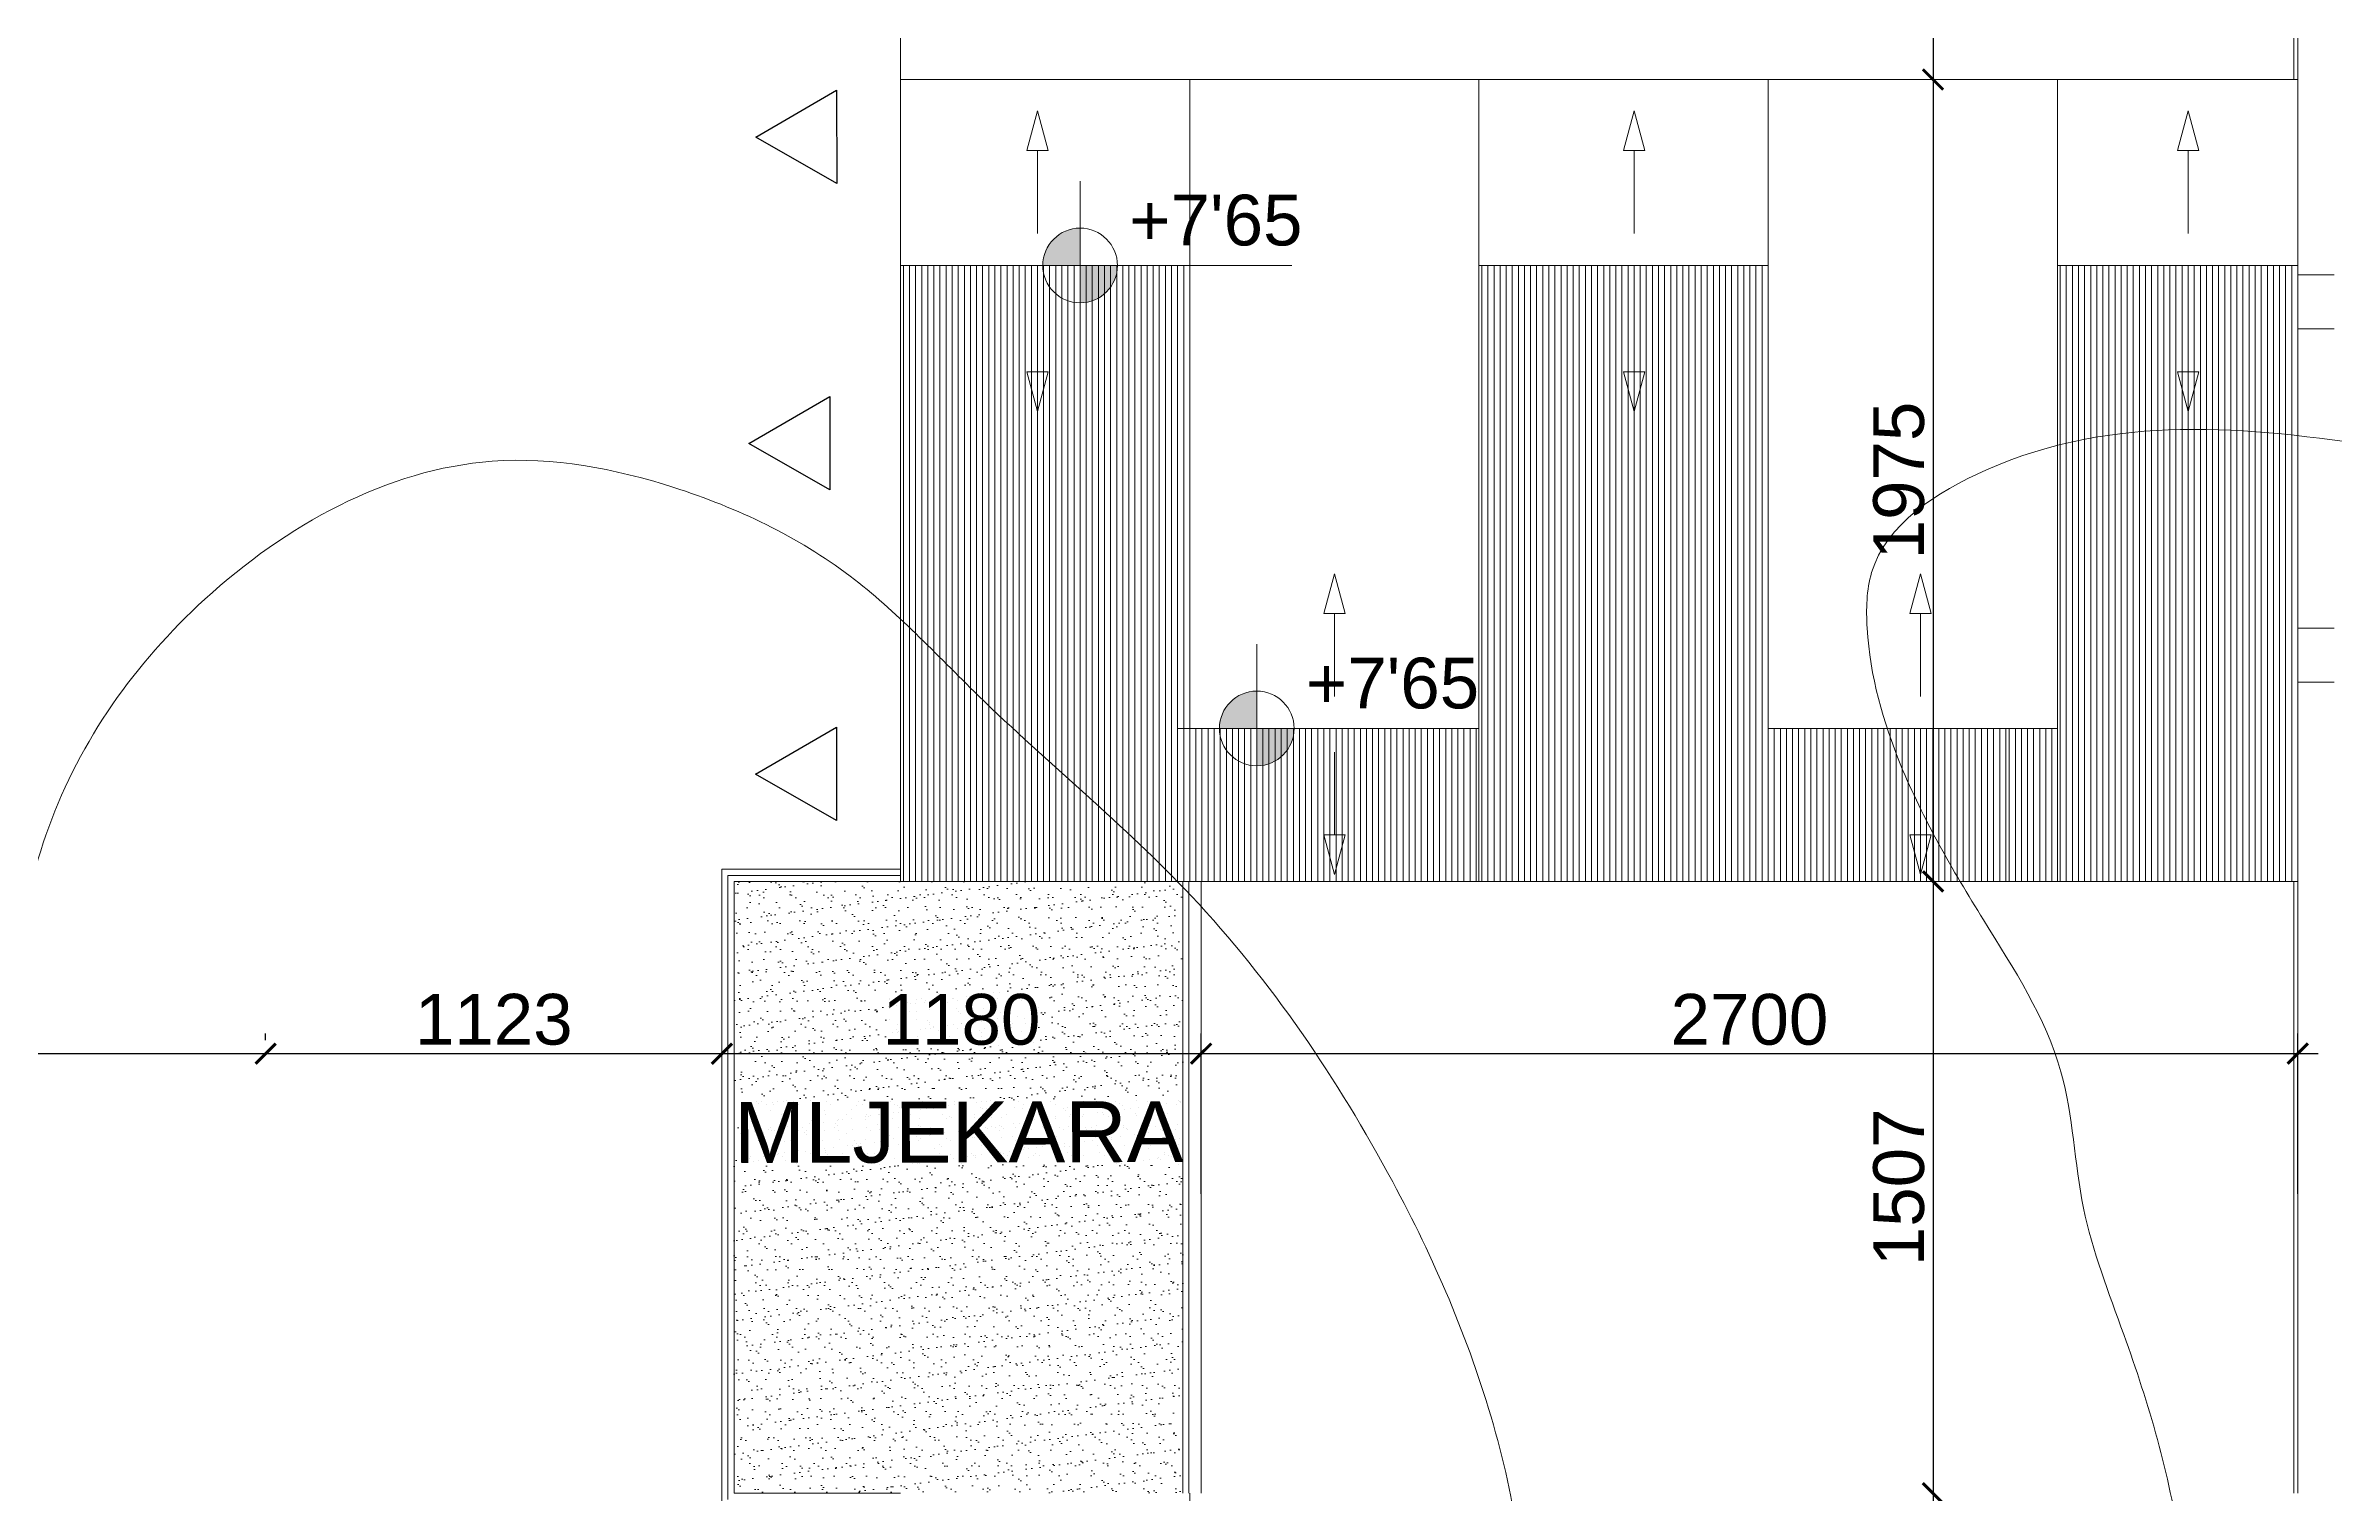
# Model space of a CAD drawing. Header units: millimetres. Extents: x 73 to 57768, y -40361 to 10065.
# Drawn here: x 19616 to 25250, y -31027 to -27463 of the extents above; entities that cross this region are included whole.
import ezdxf

# ---------------------------------------------------------------- set-up
doc = ezdxf.new("R2010")
doc.units = ezdxf.units.MM
for name, color, linetype, lineweight in [('debela', 20, 'Continuous', 25), ('izohipse', 33, 'Continuous', 0), ('kote', 124, 'Continuous', 5), ('kote i srafura', 9, 'Continuous', 5), ('objekti_pogled', 4, 'Continuous', 20), ('SITUACIJA', 7, 'Continuous', 15)]:
    doc.layers.add(name, color=color, linetype=linetype, lineweight=lineweight)
doc.layers.add('pogled', color=7, linetype='Continuous', lineweight=5, true_color=0x8db1c3)
doc.styles.add('M1_500', font='ARIAL.TTF', dxfattribs={"height": 125})
doc.dimstyles.new('M1_500', dxfattribs={"dimtxt": 15, "dimasz": 50, "dimexe": 50, "dimexo": 50, "dimgap": 20, "dimtad": 1, "dimdec": 0, "dimtxsty": 'M1_500', "dimblk": 'ARCHTICK', "dimcen": 2.5, "dimdle": 50, "dimadec": 0, "dimazin": 0, "dimtfac": 1, "dimtdec": 0, "dimtmove": 0, "dimatfit": 3, "dimfxl": 1, "dimarcsym": 0})

# ---------------------------------------------------------------- blocks, each defined once
blk = doc.blocks.new('HOR.KOTA')
h = blk.add_hatch(color=256)
h.paths.add_polyline_path([(-92, 0), (0, 0), (0, 92, 0.414214)])
h.paths.add_polyline_path([(92, 0), (0, 0), (0, -92, 0.414214)])
blk.add_lwpolyline([(0, 207.8), (0, -187.8), (0, 0), (-194.8, 0), (521.6, 0)])
blk.add_circle((0, 0), 92)
blk = doc.blocks.new('_ArchTick')
at = {"layer": 'kote', "color": 0, "const_width": 0.15}
blk.add_lwpolyline([(-0.5, -0.5), (0.5, 0.5)], dxfattribs=at)
blk = doc.blocks.new('*D268')
at = {"layer": 'Defpoints', "color": 0}
for p in [(24262, -26745.7), (24262, -27545.7), (24262, -27545.7)]:
    blk.add_point(p, dxfattribs=at)
at = {"layer": 'kote i srafura', "color": 0, "lineweight": -2}
blk.add_line((24262, -26695.7), (24262, -27595.7), dxfattribs=at)
at = {"layer": 'kote i srafura', "color": 0, "lineweight": -2, "xscale": 50, "yscale": 50, "zscale": 50}
for p, rotation in [((24262, -26745.7), 90), ((24262, -27545.7), 270)]:
    blk.add_blockref('_ArchTick', p, dxfattribs=dict(at, rotation=rotation))
at = {"layer": 'kote i srafura', "color": 0, "insert": (24178.1, -27145.7), "char_height": 125, "attachment_point": 5, "rotation": 90, "style": 'M1_500'}
blk.add_mtext('800', dxfattribs=at)
blk = doc.blocks.new('*D269')
at = {"layer": 'Defpoints', "color": 0}
for p in [(24262, -27545.7), (24262, -29520.7), (24262, -29520.7)]:
    blk.add_point(p, dxfattribs=at)
at = {"layer": 'kote i srafura', "color": 0, "lineweight": -2}
blk.add_line((24262, -27495.7), (24262, -29570.7), dxfattribs=at)
at = {"layer": 'kote i srafura', "color": 0, "lineweight": -2, "xscale": 50, "yscale": 50, "zscale": 50}
for p, rotation in [((24262, -27545.7), 90), ((24262, -29520.7), 270)]:
    blk.add_blockref('_ArchTick', p, dxfattribs=dict(at, rotation=rotation))
at = {"layer": 'kote i srafura', "color": 0, "insert": (24178.1, -28533.2), "char_height": 125, "attachment_point": 5, "rotation": 90, "style": 'M1_500'}
blk.add_mtext('1975', dxfattribs=at)
blk = doc.blocks.new('*D270')
at = {"layer": 'Defpoints', "color": 0}
for p in [(24262, -29520.7), (24262, -31027.3), (24262, -31027.3)]:
    blk.add_point(p, dxfattribs=at)
at = {"layer": 'kote i srafura', "color": 0, "lineweight": -2}
blk.add_line((24262, -29470.7), (24262, -31077.3), dxfattribs=at)
at = {"layer": 'kote i srafura', "color": 0, "lineweight": -2, "xscale": 50, "yscale": 50, "zscale": 50}
for p, rotation in [((24262, -29520.7), 90), ((24262, -31027.3), 270)]:
    blk.add_blockref('_ArchTick', p, dxfattribs=dict(at, rotation=rotation))
at = {"layer": 'kote i srafura', "color": 0, "insert": (24178.1, -30274), "char_height": 125, "attachment_point": 5, "rotation": 90, "style": 'M1_500'}
blk.add_mtext('1507', dxfattribs=at)
blk = doc.blocks.new('*D271')
at = {"layer": 'Defpoints', "color": 0}
for p in [(24262, -31027.3), (24261.1, -32625.6), (24262, -32625.6)]:
    blk.add_point(p, dxfattribs=at)
at = {"layer": 'kote i srafura', "color": 0, "lineweight": -2}
for p, q in [((24262, -30977.3), (24262, -32675.6)), ((24311.1, -32625.6), (24312, -32625.6))]:
    blk.add_line(p, q, dxfattribs=at)
at = {"layer": 'kote i srafura', "color": 0, "lineweight": -2, "xscale": 50, "yscale": 50, "zscale": 50}
for p, rotation in [((24262, -31027.3), 90), ((24262, -32625.6), 270)]:
    blk.add_blockref('_ArchTick', p, dxfattribs=dict(at, rotation=rotation))
at = {"layer": 'kote i srafura', "color": 0, "insert": (24178.1, -31826.4), "char_height": 125, "attachment_point": 5, "rotation": 90, "style": 'M1_500'}
blk.add_mtext('1598', dxfattribs=at)
blk = doc.blocks.new('*D293')
at = {"layer": 'Defpoints', "color": 0}
for p in [(22460.1, -29944.8), (22460.1, -30339.6), (25160.1, -30339.6)]:
    blk.add_point(p, dxfattribs=at)
at = {"layer": 'kote i srafura', "color": 0, "lineweight": -2}
for p, q in [((22460.1, -30289.6), (22460.1, -29894.8)), ((25160.1, -30289.6), (25160.1, -29894.8)), ((25210.1, -29944.8), (22410.1, -29944.8))]:
    blk.add_line(p, q, dxfattribs=at)
at = {"layer": 'kote i srafura', "color": 0, "lineweight": -2, "xscale": 50, "yscale": 50, "zscale": 50, "rotation": 180}
blk.add_blockref('_ArchTick', (22460.1, -29944.8), dxfattribs=at)
at = {"layer": 'kote i srafura', "color": 0, "lineweight": -2, "xscale": 50, "yscale": 50, "zscale": 50}
blk.add_blockref('_ArchTick', (25160.1, -29944.8), dxfattribs=at)
at = {"layer": 'kote i srafura', "color": 0, "insert": (23810.1, -29861), "char_height": 125, "attachment_point": 5, "style": 'M1_500'}
blk.add_mtext('2700', dxfattribs=at)
blk = doc.blocks.new('*D294')
at = {"layer": 'Defpoints', "color": 0}
for p in [(21280.1, -29944.8), (21280.1, -29944.8), (22460.1, -30339.6)]:
    blk.add_point(p, dxfattribs=at)
at = {"layer": 'kote i srafura', "color": 0, "lineweight": -2}
for p, q in [((22460.1, -30289.6), (22460.1, -29894.8)), ((22510.1, -29944.8), (21230.1, -29944.8))]:
    blk.add_line(p, q, dxfattribs=at)
at = {"layer": 'kote i srafura', "color": 0, "lineweight": -2, "xscale": 50, "yscale": 50, "zscale": 50, "rotation": 180}
blk.add_blockref('_ArchTick', (21280.1, -29944.8), dxfattribs=at)
at = {"layer": 'kote i srafura', "color": 0, "lineweight": -2, "xscale": 50, "yscale": 50, "zscale": 50}
blk.add_blockref('_ArchTick', (22460.1, -29944.8), dxfattribs=at)
at = {"layer": 'kote i srafura', "color": 0, "insert": (21870.1, -29861), "char_height": 125, "attachment_point": 5, "style": 'M1_500'}
blk.add_mtext('1180', dxfattribs=at)
blk = doc.blocks.new('*D295')
at = {"layer": 'Defpoints', "color": 0}
for p in [(20156.9, -29944.8), (20156.9, -29961.3), (21280.1, -29944.8)]:
    blk.add_point(p, dxfattribs=at)
at = {"layer": 'kote i srafura', "color": 0, "lineweight": -2}
for p, q in [((20156.9, -29911.3), (20156.9, -29894.8)), ((21330.1, -29944.8), (20106.9, -29944.8))]:
    blk.add_line(p, q, dxfattribs=at)
at = {"layer": 'kote i srafura', "color": 0, "lineweight": -2, "xscale": 50, "yscale": 50, "zscale": 50, "rotation": 180}
blk.add_blockref('_ArchTick', (20156.9, -29944.8), dxfattribs=at)
at = {"layer": 'kote i srafura', "color": 0, "lineweight": -2, "xscale": 50, "yscale": 50, "zscale": 50}
blk.add_blockref('_ArchTick', (21280.1, -29944.8), dxfattribs=at)
at = {"layer": 'kote i srafura', "color": 0, "insert": (20718.5, -29860.9), "char_height": 125, "attachment_point": 5, "style": 'M1_500'}
blk.add_mtext('1123', dxfattribs=at)
blk = doc.blocks.new('*D296')
at = {"layer": 'Defpoints', "color": 0}
for p in [(16588.8, -29944.8), (16588.8, -29972), (20156.9, -29961.3)]:
    blk.add_point(p, dxfattribs=at)
at = {"layer": 'kote i srafura', "color": 0, "lineweight": -2}
for p, q in [((16588.8, -29922), (16588.8, -29894.8)), ((20156.9, -29911.3), (20156.9, -29894.8)), ((20206.9, -29944.8), (16538.8, -29944.8))]:
    blk.add_line(p, q, dxfattribs=at)
at = {"layer": 'kote i srafura', "color": 0, "lineweight": -2, "xscale": 50, "yscale": 50, "zscale": 50, "rotation": 180}
blk.add_blockref('_ArchTick', (16588.8, -29944.8), dxfattribs=at)
at = {"layer": 'kote i srafura', "color": 0, "lineweight": -2, "xscale": 50, "yscale": 50, "zscale": 50}
blk.add_blockref('_ArchTick', (20156.9, -29944.8), dxfattribs=at)
at = {"layer": 'kote i srafura', "color": 0, "insert": (18372.9, -29860.9), "char_height": 125, "attachment_point": 5, "style": 'M1_500'}
blk.add_mtext('3568', dxfattribs=at)

msp = doc.modelspace()

# ---------------------------------------------------------------- hatches: boundary and pattern name
at = {"layer": 'kote i srafura'}
h = msp.add_hatch(dxfattribs=at)
h.set_pattern_fill('AR-SAND', color=256, style=0)
edge = h.paths.add_edge_path()
edge.add_spline(control_points=[(22415.145, -29534.637), (22410.657, -29529.972), (22406.154, -29525.324), (22401.636, -29520.692)], knot_values=[49476.03702683, 49476.03702683, 49476.03702683, 49476.03702683, 49495.46292588, 49495.46292588, 49495.46292588, 49495.46292588], degree=3, periodic=0)
edge.add_line((22401.636, -29520.692), (21720.145, -29520.692))
edge.add_line((21720.145, -29520.692), (21310.145, -29520.692))
edge.add_line((21310.145, -29520.692), (21310.145, -31027.334))
edge.add_line((21310.145, -31027.334), (21720.145, -31027.334))
edge.add_line((21720.145, -31027.334), (22415.145, -31027.334))
edge.add_line((22415.145, -31027.334), (22415.145, -29534.637))

# ---------------------------------------------------------------- linework, layer by layer
at = {"layer": 'debela', "ltscale": 50}
for p, q in [((21363.715, -27687.302), (21562.578, -27572.027)), ((21562.578, -27572.027), (21562.977, -27801.884)), ((21562.977, -27801.884), (21363.715, -27687.302))]:
    msp.add_line(p, q, dxfattribs=at)
for points in [[(21346.867, -28441.746), (21545.729, -28326.471), (21546.129, -28556.328)], [(21363.316, -29256.378), (21562.178, -29141.103), (21562.578, -29370.96)]]:
    msp.add_lwpolyline(points, close=True, dxfattribs=at)
at = {"layer": 'izohipse'}
msp.add_open_spline([(31552.658, -14611.212), (31420.83, -14776.479), (31114.816, -15139.123), (30624.928, -15577.055), (30170.84, -15961.941), (29828.9, -16406.995), (29662.362, -16940.49), (29570.984, -17469.488), (29328.02, -17874.589), (28964.259, -18166.938), (28491.41, -18117.618), (28135.731, -17936.146), (27864.038, -17762.724), (27597.524, -17733.822), (27382.303, -17839.33), (27249.186, -18043.595), (27228.778, -18269.817), (27364.939, -18409.745), (27486.826, -18602.639), (27473.731, -18918.232), (27438.892, -19242.657), (27503.343, -19600.503), (27438.959, -19974.576), (27418.35, -20370.876), (27166.162, -20566.292), (27192.512, -20752.482), (27015.404, -21021.515), (26895.607, -21494.791), (26650.554, -22047.512), (26591.382, -22702.315), (26472.545, -23244.884), (26316.317, -23813.098), (26020.049, -24274.004), (25454.65, -24705.004), (24750.688, -24745.829), (24204.551, -24839.863), (23667.654, -24825.325), (23063.979, -24661.936), (22497.122, -24184.898), (22063.432, -23818.746), (21708.558, -23483.893), (21618.028, -23071.401), (21482.217, -22717.178), (21280.393, -22427.975), (20949.482, -22291.497), (20523.398, -22316.36), (20222.206, -22639.348), (19982.945, -23036.895), (19641.817, -23453.887), (19121.028, -23810.068), (18536.361, -23906.042), (18036.829, -23959.869), (17576.435, -24284.347), (16718.101, -24662.777), (15646.125, -25317.041), (14555.656, -26080.59), (13735.113, -26727.858), (12928.674, -27239.254), (12117.658, -27817.375), (11367.021, -28349.879), (10773.139, -28841.699), (10339.452, -29116.535), (10025.115, -29401.674), (9851.675, -29691.285), (9886.827, -29934.985), (10043.242, -30061.93), (10191.481, -30185.534), (10374.003, -30294.494), (10678.05, -30273.874), (11155.611, -30422.673), (12000.061, -30438.839), (13118.723, -30470.669), (14283.346, -30938.127), (15504.821, -31189.476), (16723.064, -31335.263), (17772.226, -31295.286), (18560.239, -31297.302), (18999.755, -30973.406), (19157.86, -30650.474), (19140.673, -30272.846), (19512.528, -29973.233), (19570.418, -29356.6), (19990.032, -28764.146), (20599.055, -28424.928), (21180.026, -28534.5), (21599.127, -28734.457), (21971.696, -29140.61), (22495.106, -29561.431), (22920.548, -30192.749), (23197.676, -30825.804), (23298.836, -31414.579), (22961.837, -31797.743), (22682.787, -32211.951), (21995.155, -32467.046), (21600.046, -33215.664), (20787.457, -33458.934), (20348.834, -33917.282), (19934.131, -34182.154), (19674.357, -34418.8), (19653.762, -34612.126), (19648.192, -34664.41)], degree=3, knots=[1902.18558609, 1902.18558609, 1902.18558609, 1902.18558609, 2535.47886573, 3326.13675999, 3868.3788574, 4320.04619324, 4987.21341701, 5522.33876079, 5914.83901284, 6391.10826673, 6822.64589654, 7246.97568664, 7595.57825547, 7771.26986018, 8028.73750015, 8264.35247454, 8488.27555659, 8635.43322456, 8830.24679286, 9158.69372897, 9541.91727582, 9817.33141425, 10232.12944131, 10685.91741739, 10943.23649876, 11070.86668842, 11207.19492117, 11878.62254705, 12536.45749156, 13000.21832433, 13837.61503863, 14204.75627219, 14759.69261974, 15455.3880813, 16240.75451659, 16819.96619368, 17120.46801222, 17847.47312598, 18640.87361578, 19307.14729657, 19569.3043918, 20077.44333925, 20522.0900916, 20712.15505977, 21116.93205152, 21535.08529578, 21903.57896774, 22377.25955994, 22942.34458169, 23504.5111893, 24223.00461876, 24702.53518623, 24974.16213211, 25889.64813605, 27517.11953131, 28727.87044286, 29884.29854474, 30648.63232892, 31590.56243321, 32872.13672267, 33408.3906763, 33901.58309643, 34408.15294838, 34677.77273225, 34872.92535604, 35085.30473785, 35256.08385275, 35461.37236622, 35698.28344835, 36143.04280105, 36948.54022797, 38218.38580649, 39469.44535597, 40670.65584017, 41960.04486517, 43121.04167366, 43866.65135571, 44217.80870065, 44708.64263122, 44873.70664657, 45316.10041882, 45971.00967597, 46651.38474285, 47436.4971892, 47887.84119316, 48373.98365055, 48804.7010782, 49525.4803312, 50386.70921747, 51034.58854924, 51648.27869279, 51988.46614871, 52511.77709507, 53125.29667313, 54078.9061576, 54851.73150858, 55548.42263817, 55937.5884025, 56356.56035221, 56511.87147235, 56511.87147235, 56511.87147235, 56511.87147235], dxfattribs=at)
msp.add_spline([(35326.682, -22191.585), (35300.297, -22354.251), (35280.468, -22517.449), (35205.876, -22623.47), (35096.219, -22917.821), (34990.787, -23076.699), (34688.147, -23309.262), (34354.057, -23520.418), (34023.599, -23770.502), (33860.586, -23908.908), (33818.432, -24103.257), (33879.592, -24325.758), (34085.157, -24476.572), (34288.598, -24572.17), (34568.941, -24614.672), (34933.988, -24670.633), (35233.469, -24721.278), (35364.973, -24890.151), (35277.985, -25067.681), (35018.561, -25092.797), (34658.822, -24971.345), (34330.805, -24865.648), (34059.674, -24790.932), (33906.403, -24890.575), (33791.596, -25085.626), (33853.648, -25296.888), (33919.426, -25625.238), (33928.422, -25857.698), (33971.304, -26095.064), (34088.245, -26625.576), (34140.571, -27002.275), (34125.018, -27194.14), (34060.138, -27313.033), (33926.657, -27426.365), (33743.85, -27466.725), (33627.033, -27374.488), (33482.775, -27280.025), (33359.293, -27270.015), (33219.479, -27120.735), (32766.654, -26573.623), (32303.356, -26120.664), (31776.042, -25981.355), (31431.924, -25967.255), (31164.573, -26028.351), (30301.128, -26069.405), (29917.349, -26203.831), (29529.127, -26393.076), (29278.107, -26593.444), (29129.795, -26719.368), (28600.647, -26773.037), (28099.781, -26968.107), (27675.62, -27430.333), (27429.433, -27741.45), (27326.542, -27972.012), (27017.308, -28209.044), (26766.289, -28409.411), (26329.851, -28511.98), (25870.734, -28516.256), (24871.375, -28407.655), (24393.776, -28506.887), (24110.872, -28759.848), (24099.763, -28896.895), (24182.862, -29234.704), (24386.358, -29615.526), (24576.998, -29989.643), (24632.657, -30325.228), (24731.699, -30636.74), (24868.958, -31158.271), (24853.119, -31864.511), (24751.967, -32601.227), (24630.658, -33243.847), (24451.239, -33753.502), (24241.769, -34122.774), (23867.656, -34478.699), (23401.02, -34748.132), (23099.563, -34889.231)], degree=3, dxfattribs=at)
at = {"layer": 'kote i srafura'}
msp.add_line((23144.145, -28003.735), (23856.145, -28003.735), dxfattribs=at)
at = {"layer": 'objekti_pogled', "ltscale": 5}
for p, q in [((21720.145, -27545.692), (21720.145, -26745.692)), ((25150.145, -27545.692), (25150.145, -26745.692)), ((25160.145, -27545.692), (21720.145, -27545.692)), ((21720.145, -27545.692), (21720.145, -29520.692)), ((22432.145, -27545.692), (22432.145, -28003.735)), ((23144.145, -27545.692), (23144.145, -29520.692)), ((23856.145, -27545.692), (23856.145, -29520.692)), ((24568.145, -27545.692), (24568.145, -29520.692)), ((25140.694, -27545.692), (24692.694, -27545.692)), ((25160.145, -29520.692), (25160.145, -27545.692)), ((21720.145, -28003.735), (22432.145, -28003.735)), ((21727.145, -28003.735), (21727.145, -29520.692)), ((21742.145, -28003.735), (21742.145, -29520.692)), ((21757.145, -28003.735), (21757.145, -29520.692)), ((21772.145, -28003.735), (21772.145, -29520.692)), ((21787.145, -28003.735), (21787.145, -29520.692)), ((21802.145, -28003.735), (21802.145, -29520.692)), ((21817.145, -28003.735), (21817.145, -29520.692)), ((21832.145, -28003.735), (21832.145, -29520.692)), ((21847.145, -28003.735), (21847.145, -29520.692)), ((21862.145, -28003.735), (21862.145, -29520.692)), ((21877.145, -28003.735), (21877.145, -29520.692)), ((21892.145, -28003.735), (21892.145, -29520.692)), ((21907.145, -28003.735), (21907.145, -29520.692)), ((21922.145, -28003.735), (21922.145, -29520.692)), ((21937.145, -28003.735), (21937.145, -29520.692)), ((21952.145, -28003.735), (21952.145, -29520.692)), ((21967.145, -28003.735), (21967.145, -29520.692)), ((21982.145, -28003.735), (21982.145, -29520.692)), ((21997.145, -28003.735), (21997.145, -29520.692)), ((22012.145, -28003.735), (22012.145, -29520.692)), ((22027.145, -28003.735), (22027.145, -29520.692)), ((22042.145, -28003.735), (22042.145, -29520.692)), ((22057.145, -28003.735), (22057.145, -29520.692)), ((22072.145, -28003.735), (22072.145, -29520.692)), ((22087.145, -28003.735), (22087.145, -29520.692)), ((22102.145, -28003.735), (22102.145, -29520.692)), ((22117.145, -28003.735), (22117.145, -29520.692)), ((22132.145, -28003.735), (22132.145, -29520.692)), ((22147.145, -28003.735), (22147.145, -29520.692)), ((22162.145, -28003.735), (22162.145, -29520.692)), ((22177.145, -28003.735), (22177.145, -29520.692)), ((22192.145, -28003.735), (22192.145, -29520.692)), ((22207.145, -28003.735), (22207.145, -29520.692)), ((22222.145, -28003.735), (22222.145, -29520.692)), ((22237.145, -28003.735), (22237.145, -29520.692)), ((22252.145, -28003.735), (22252.145, -29520.692)), ((22267.145, -28003.735), (22267.145, -29520.692)), ((22282.145, -28003.735), (22282.145, -29520.692)), ((22297.145, -28003.735), (22297.145, -29520.692)), ((22312.145, -28003.735), (22312.145, -29520.692)), ((22327.145, -28003.735), (22327.145, -29520.692)), ((22342.145, -28003.735), (22342.145, -29520.692)), ((22357.145, -28003.735), (22357.145, -29520.692)), ((22372.145, -28003.735), (22372.145, -29520.692)), ((22387.145, -28003.735), (22387.145, -29520.692)), ((22402.145, -28003.735), (22402.145, -29520.692)), ((22417.145, -28003.735), (22417.145, -29520.692)), ((22432.145, -28003.735), (22432.145, -29143.913)), ((23151.145, -28003.735), (23151.145, -29520.692)), ((23166.145, -28003.735), (23166.145, -29520.692)), ((23181.145, -28003.735), (23181.145, -29520.692)), ((23196.145, -28003.735), (23196.145, -29520.692)), ((23211.145, -28003.735), (23211.145, -29520.692)), ((23226.145, -28003.735), (23226.145, -29520.692)), ((23241.145, -28003.735), (23241.145, -29520.692)), ((23256.145, -28003.735), (23256.145, -29520.692)), ((23271.145, -28003.735), (23271.145, -29520.692)), ((23286.145, -28003.735), (23286.145, -29520.692)), ((23301.145, -28003.735), (23301.145, -29520.692)), ((23316.145, -28003.735), (23316.145, -29520.692)), ((23331.145, -28003.735), (23331.145, -29520.692)), ((23346.145, -28003.735), (23346.145, -29520.692)), ((23361.145, -28003.735), (23361.145, -29520.692)), ((23376.145, -28003.735), (23376.145, -29520.692)), ((23391.145, -28003.735), (23391.145, -29520.692)), ((23406.145, -28003.735), (23406.145, -29520.692)), ((23421.145, -28003.735), (23421.145, -29520.692)), ((23436.145, -28003.735), (23436.145, -29520.692)), ((23451.145, -28003.735), (23451.145, -29520.692)), ((23466.145, -28003.735), (23466.145, -29520.692)), ((23481.145, -28003.735), (23481.145, -29520.692)), ((23496.145, -28003.735), (23496.145, -29520.692)), ((23511.145, -28003.735), (23511.145, -29520.692)), ((23526.145, -28003.735), (23526.145, -29520.692)), ((23541.145, -28003.735), (23541.145, -29520.692)), ((23556.145, -28003.735), (23556.145, -29520.692)), ((23571.145, -28003.735), (23571.145, -29520.692)), ((23586.145, -28003.735), (23586.145, -29520.692)), ((23601.145, -28003.735), (23601.145, -29520.692)), ((23616.145, -28003.735), (23616.145, -29520.692)), ((23631.145, -28003.735), (23631.145, -29520.692)), ((23646.145, -28003.735), (23646.145, -29520.692)), ((23661.145, -28003.735), (23661.145, -29520.692)), ((23676.145, -28003.735), (23676.145, -29520.692)), ((23691.145, -28003.735), (23691.145, -29520.692)), ((23706.145, -28003.735), (23706.145, -29520.692)), ((23721.145, -28003.735), (23721.145, -29520.692)), ((23736.145, -28003.735), (23736.145, -29520.692)), ((23751.145, -28003.735), (23751.145, -29520.692)), ((23766.145, -28003.735), (23766.145, -29520.692)), ((23781.145, -28003.735), (23781.145, -29520.692)), ((23796.145, -28003.735), (23796.145, -29520.692)), ((23811.145, -28003.735), (23811.145, -29520.692)), ((23826.145, -28003.735), (23826.145, -29520.692)), ((23841.145, -28003.735), (23841.145, -29520.692)), ((24568.145, -28003.735), (25160.145, -28003.735)), ((24575.145, -28003.735), (24575.145, -29520.692)), ((24590.145, -28003.735), (24590.145, -29520.692)), ((24605.145, -28003.735), (24605.145, -29520.692)), ((24620.145, -28003.735), (24620.145, -29520.692)), ((24635.145, -28003.735), (24635.145, -29520.692)), ((24650.145, -28003.735), (24650.145, -29520.692)), ((24665.145, -28003.735), (24665.145, -29520.692)), ((24680.145, -28003.735), (24680.145, -29520.692)), ((24695.145, -28003.735), (24695.145, -29520.692)), ((24710.145, -28003.735), (24710.145, -29520.692)), ((24725.145, -28003.735), (24725.145, -29520.692)), ((24740.145, -28003.735), (24740.145, -29520.692)), ((24755.145, -28003.735), (24755.145, -29520.692)), ((24770.145, -28003.735), (24770.145, -29520.692)), ((24785.145, -28003.735), (24785.145, -29520.692)), ((24800.145, -28003.735), (24800.145, -29520.692)), ((24815.145, -28003.735), (24815.145, -29520.692)), ((24830.145, -28003.735), (24830.145, -29520.692)), ((24845.145, -28003.735), (24845.145, -29520.692)), ((24860.145, -28003.735), (24860.145, -29520.692)), ((24875.145, -28003.735), (24875.145, -29520.692)), ((24890.145, -28003.735), (24890.145, -29520.692)), ((24905.145, -28003.735), (24905.145, -29520.692)), ((24920.145, -28003.735), (24920.145, -29520.692)), ((24935.145, -28003.735), (24935.145, -29520.692)), ((24950.145, -28003.735), (24950.145, -29520.692)), ((24965.145, -28003.735), (24965.145, -29520.692)), ((24980.145, -28003.735), (24980.145, -29520.692)), ((24995.145, -28003.735), (24995.145, -29520.692)), ((25010.145, -28003.735), (25010.145, -29520.692)), ((25025.145, -28003.735), (25025.145, -29520.692)), ((25040.145, -28003.735), (25040.145, -29520.692)), ((25055.145, -28003.735), (25055.145, -29520.692)), ((25070.145, -28003.735), (25070.145, -29520.692)), ((25085.145, -28003.735), (25085.145, -29520.692)), ((25100.145, -28003.735), (25100.145, -29520.692)), ((25115.145, -28003.735), (25115.145, -29520.692)), ((25130.145, -28003.735), (25130.145, -29520.692)), ((25145.145, -28003.735), (25145.145, -29520.692)), ((22432.145, -29143.913), (23144.145, -29143.913)), ((22432.145, -29143.913), (22432.145, -29520.692)), ((22447.145, -29143.913), (22447.145, -29520.692)), ((22462.145, -29143.913), (22462.145, -29520.692)), ((22477.145, -29143.913), (22477.145, -29520.692)), ((22492.145, -29143.913), (22492.145, -29520.692)), ((22507.145, -29143.913), (22507.145, -29520.692)), ((22522.145, -29143.913), (22522.145, -29520.692)), ((22537.145, -29143.913), (22537.145, -29520.692)), ((22552.145, -29143.913), (22552.145, -29520.692)), ((22567.145, -29143.913), (22567.145, -29520.692)), ((22582.145, -29143.913), (22582.145, -29520.692)), ((22597.145, -29143.913), (22597.145, -29520.692)), ((22612.145, -29143.913), (22612.145, -29520.692)), ((22627.145, -29143.913), (22627.145, -29520.692)), ((22642.145, -29143.913), (22642.145, -29520.692)), ((22657.145, -29143.913), (22657.145, -29520.692)), ((22672.145, -29143.913), (22672.145, -29520.692)), ((22687.145, -29143.913), (22687.145, -29520.692)), ((22702.145, -29143.913), (22702.145, -29520.692)), ((22717.145, -29143.913), (22717.145, -29520.692)), ((22732.145, -29143.913), (22732.145, -29520.692)), ((22747.145, -29143.913), (22747.145, -29520.692)), ((22762.145, -29143.913), (22762.145, -29520.692)), ((22777.145, -29143.913), (22777.145, -29520.692)), ((22792.145, -29143.913), (22792.145, -29520.692)), ((22807.145, -29143.913), (22807.145, -29520.692)), ((22822.145, -29143.913), (22822.145, -29520.692)), ((22837.145, -29143.913), (22837.145, -29520.692)), ((22852.145, -29143.913), (22852.145, -29520.692)), ((22867.145, -29143.913), (22867.145, -29520.692)), ((22882.145, -29143.913), (22882.145, -29520.692)), ((22897.145, -29143.913), (22897.145, -29520.692)), ((22912.145, -29143.913), (22912.145, -29520.692)), ((22927.145, -29143.913), (22927.145, -29520.692)), ((22942.145, -29143.913), (22942.145, -29520.692)), ((22957.145, -29143.913), (22957.145, -29520.692)), ((22972.145, -29143.913), (22972.145, -29520.692)), ((22987.145, -29143.913), (22987.145, -29520.692)), ((23002.145, -29143.913), (23002.145, -29520.692)), ((23017.145, -29143.913), (23017.145, -29520.692)), ((23032.145, -29143.913), (23032.145, -29520.692)), ((23047.145, -29143.913), (23047.145, -29520.692)), ((23062.145, -29143.913), (23062.145, -29520.692)), ((23077.145, -29143.913), (23077.145, -29520.692)), ((23092.145, -29143.913), (23092.145, -29520.692)), ((23107.145, -29143.913), (23107.145, -29520.692)), ((23122.145, -29143.913), (23122.145, -29520.692)), ((23137.145, -29143.913), (23137.145, -29520.692)), ((23856.145, -29143.913), (24568.145, -29143.913)), ((23871.145, -29143.913), (23871.145, -29520.692)), ((23886.145, -29143.913), (23886.145, -29520.692)), ((23901.145, -29143.913), (23901.145, -29520.692)), ((23916.145, -29143.913), (23916.145, -29520.692)), ((23931.145, -29143.913), (23931.145, -29520.692)), ((23946.145, -29143.913), (23946.145, -29520.692)), ((23961.145, -29143.913), (23961.145, -29520.692)), ((23976.145, -29143.913), (23976.145, -29520.692)), ((23991.145, -29143.913), (23991.145, -29520.692)), ((24006.145, -29143.913), (24006.145, -29520.692)), ((24021.145, -29143.913), (24021.145, -29520.692)), ((24036.145, -29143.913), (24036.145, -29520.692)), ((24051.145, -29143.913), (24051.145, -29520.692)), ((24066.145, -29143.913), (24066.145, -29520.692)), ((24081.145, -29143.913), (24081.145, -29520.692)), ((24096.145, -29143.913), (24096.145, -29520.692)), ((24111.145, -29143.913), (24111.145, -29520.692)), ((24126.145, -29143.913), (24126.145, -29520.692)), ((24141.145, -29143.913), (24141.145, -29520.692)), ((24156.145, -29143.913), (24156.145, -29520.692)), ((24171.145, -29143.913), (24171.145, -29520.692)), ((24186.145, -29143.913), (24186.145, -29520.692)), ((24201.145, -29143.913), (24201.145, -29520.692)), ((24216.145, -29143.913), (24216.145, -29520.692)), ((24231.145, -29143.913), (24231.145, -29520.692)), ((24246.145, -29143.913), (24246.145, -29520.692)), ((24261.145, -29143.913), (24261.145, -29520.692)), ((24276.145, -29143.913), (24276.145, -29520.692)), ((24291.145, -29143.913), (24291.145, -29520.692)), ((24306.145, -29143.913), (24306.145, -29520.692)), ((24321.145, -29143.913), (24321.145, -29520.692)), ((24336.145, -29143.913), (24336.145, -29520.692)), ((24351.145, -29143.913), (24351.145, -29520.692)), ((24366.145, -29143.913), (24366.145, -29520.692)), ((24381.145, -29143.913), (24381.145, -29520.692)), ((24396.145, -29143.913), (24396.145, -29520.692)), ((24411.145, -29143.913), (24411.145, -29520.692)), ((24426.145, -29143.913), (24426.145, -29520.692)), ((24441.145, -29143.913), (24441.145, -29520.692)), ((24449.713, -29143.913), (24449.713, -29520.692)), ((24464.713, -29143.913), (24464.713, -29520.692)), ((24479.713, -29143.913), (24479.713, -29520.692)), ((24494.713, -29143.913), (24494.713, -29520.692)), ((24509.713, -29143.913), (24509.713, -29520.692)), ((24524.713, -29143.913), (24524.713, -29520.692)), ((24539.713, -29143.913), (24539.713, -29520.692)), ((24554.713, -29143.913), (24554.713, -29520.692)), ((21280.145, -31057.334), (21280.145, -29490.692)), ((21720.145, -29490.692), (21280.145, -29490.692)), ((21720.145, -29505.692), (21295.145, -29505.692)), ((21295.145, -31042.334), (21295.145, -29505.692)), ((21310.145, -31027.334), (21310.145, -29520.692)), ((21720.145, -29520.692), (21310.145, -29520.692)), ((21720.145, -29520.692), (25160.145, -29520.692)), ((22415.145, -31027.334), (22415.145, -29520.692)), ((22430.145, -31027.334), (22430.145, -29520.692)), ((22460.145, -31027.334), (22460.145, -29520.692)), ((21720.145, -31027.334), (21310.145, -31027.334)), ((22432.145, -31027.334), (22432.145, -33002.334))]:
    msp.add_line(p, q, dxfattribs=at)
at = {"layer": 'pogled', "ltscale": 5}
msp.add_line((25160.145, -27545.692), (25160.145, -26745.692), dxfattribs=at)
at = {"layer": 'pogled', "ltscale": 3}
for p, q in [((25160.252, -28026.539, -92.528), (25249.782, -28026.539, -92.528)), ((25160.252, -28159.495, -92.528), (25249.782, -28159.495, -92.528)), ((25160.252, -28896.539, -92.528), (25249.782, -28896.539, -92.528)), ((25160.252, -29029.495, -92.528), (25249.782, -29029.495, -92.528))]:
    msp.add_line(p, q, dxfattribs=at)
at = {"layer": 'pogled'}
for p, q in [((25150.145, -29520.692), (25150.145, -31027.334)), ((25160.145, -29520.692), (25160.145, -31027.334))]:
    msp.add_line(p, q, dxfattribs=at)
at = {"layer": 'SITUACIJA'}
for points in [[(22057.145, -27622.743), (22030.953, -27720.494), (22083.338, -27720.494), (22057.145, -27622.743)], [(23526.145, -27622.743), (23499.953, -27720.494), (23552.338, -27720.494), (23526.145, -27622.743)], [(24890.145, -27622.743), (24863.953, -27720.494), (24916.338, -27720.494), (24890.145, -27622.743)], [(22057.145, -28363.635), (22030.953, -28265.883), (22083.338, -28265.883), (22057.145, -28363.635)], [(23526.145, -28363.635), (23499.953, -28265.883), (23552.338, -28265.883), (23526.145, -28363.635)], [(24890.145, -28363.635), (24863.953, -28265.883), (24916.338, -28265.883), (24890.145, -28363.635)], [(22788.145, -28762.921), (22761.953, -28860.672), (22814.338, -28860.672), (22788.145, -28762.921)], [(24231.145, -28762.921), (24204.953, -28860.672), (24257.338, -28860.672), (24231.145, -28762.921)], [(22788.145, -29503.813), (22761.953, -29406.062), (22814.338, -29406.062), (22788.145, -29503.813)], [(24231.145, -29503.813), (24204.953, -29406.062), (24257.338, -29406.062), (24231.145, -29503.813)]]:
    msp.add_lwpolyline(points, close=True, dxfattribs=at)
for points in [[(22057.145, -27924.643), (22057.145, -27720.494)], [(23526.145, -27924.643), (23526.145, -27720.494)], [(24890.145, -27924.643), (24890.145, -27720.494)], [(22057.145, -28061.735), (22057.145, -28265.883)], [(23526.145, -28061.735), (23526.145, -28265.883)], [(24890.145, -28061.735), (24890.145, -28265.883)], [(22788.145, -29064.821), (22788.145, -28860.672)], [(24231.145, -29064.821), (24231.145, -28860.672)], [(22788.145, -29201.913), (22788.145, -29406.062)], [(24231.145, -29201.913), (24231.145, -29406.062)]]:
    msp.add_lwpolyline(points, dxfattribs=at)

# ---------------------------------------------------------------- block references
at = {"layer": 'kote'}
for p in [(22162.145, -28003.735), (22597.145, -29143.913)]:
    msp.add_blockref('HOR.KOTA', p, dxfattribs=at)

# ---------------------------------------------------------------- texts
at = {"layer": 'kote', "char_height": 125, "width": 1396.4157, "attachment_point": 1, "style": 'M1_500'}
for insert in [(22282.98, -27829.341), (22717.98, -28969.519)]:
    msp.add_mtext("+{\\fArial|b0|i0|c238|p34;7}'{\\fArial|b0|i0|c238|p34;65}", dxfattribs=dict(at, insert=insert))
at = {"layer": 'kote', "insert": (21310.145, -30063.822), "char_height": 150, "width": 3716.44813, "attachment_point": 1, "rotation": 0.11096}
msp.add_mtext('{\\fArial|b0|i0|c238|p34;MLJEKARA}', dxfattribs=at)

# ---------------------------------------------------------------- dimensions: what is measured, and where the dimension line sits
at = {"layer": 'kote i srafura'}
for base, p1, p2, picture, middle in [((24261.964, -27545.692), (24261.964, -26745.692), (24261.964, -27545.692), '*D268', (24178.142, -27145.692)), ((24261.964, -29520.692), (24261.964, -27545.692), (24261.964, -29520.692), '*D269', (24178.142, -28533.192)), ((24261.964, -31027.334), (24261.964, -29520.692), (24261.964, -31027.334), '*D270', (24178.142, -30274.013)), ((24261.964, -32625.554), (24261.964, -31027.334), (24261.145, -32625.554), '*D271', (24178.142, -31826.444))]:
    dim = msp.add_linear_dim(base=base, p1=p1, p2=p2, angle=90, dimstyle='M1_500', dxfattribs=at)
    dim.commit()
    dim.dimension.update_dxf_attribs({"geometry": picture, "text_midpoint": middle})
for base, p1, p2, picture, middle in [((16588.827, -29944.783), (20156.937, -29961.264), (16588.827, -29971.982), '*D296', (18372.882, -29860.919)), ((20156.937, -29944.783), (21280.145, -29944.783), (20156.937, -29961.264), '*D295', (20718.541, -29860.919)), ((21280.145, -29944.783), (22460.145, -30339.62), (21280.145, -29944.783), '*D294', (21870.145, -29860.962))]:
    dim = msp.add_linear_dim(base=base, p1=p1, p2=p2, dimstyle='M1_500', override={"dimtmove": 1}, dxfattribs=at)
    dim.commit()
    dim.dimension.update_dxf_attribs({"geometry": picture, "text_midpoint": middle})
dim = msp.add_linear_dim(base=(22460.145, -29944.783), p1=(25160.145, -30339.62), p2=(22460.145, -30339.62), dimstyle='M1_500', dxfattribs=at)
dim.commit()
dim.dimension.update_dxf_attribs({"geometry": '*D293', "text_midpoint": (23810.145, -29860.962)})

doc.saveas('drawing.dxf')
